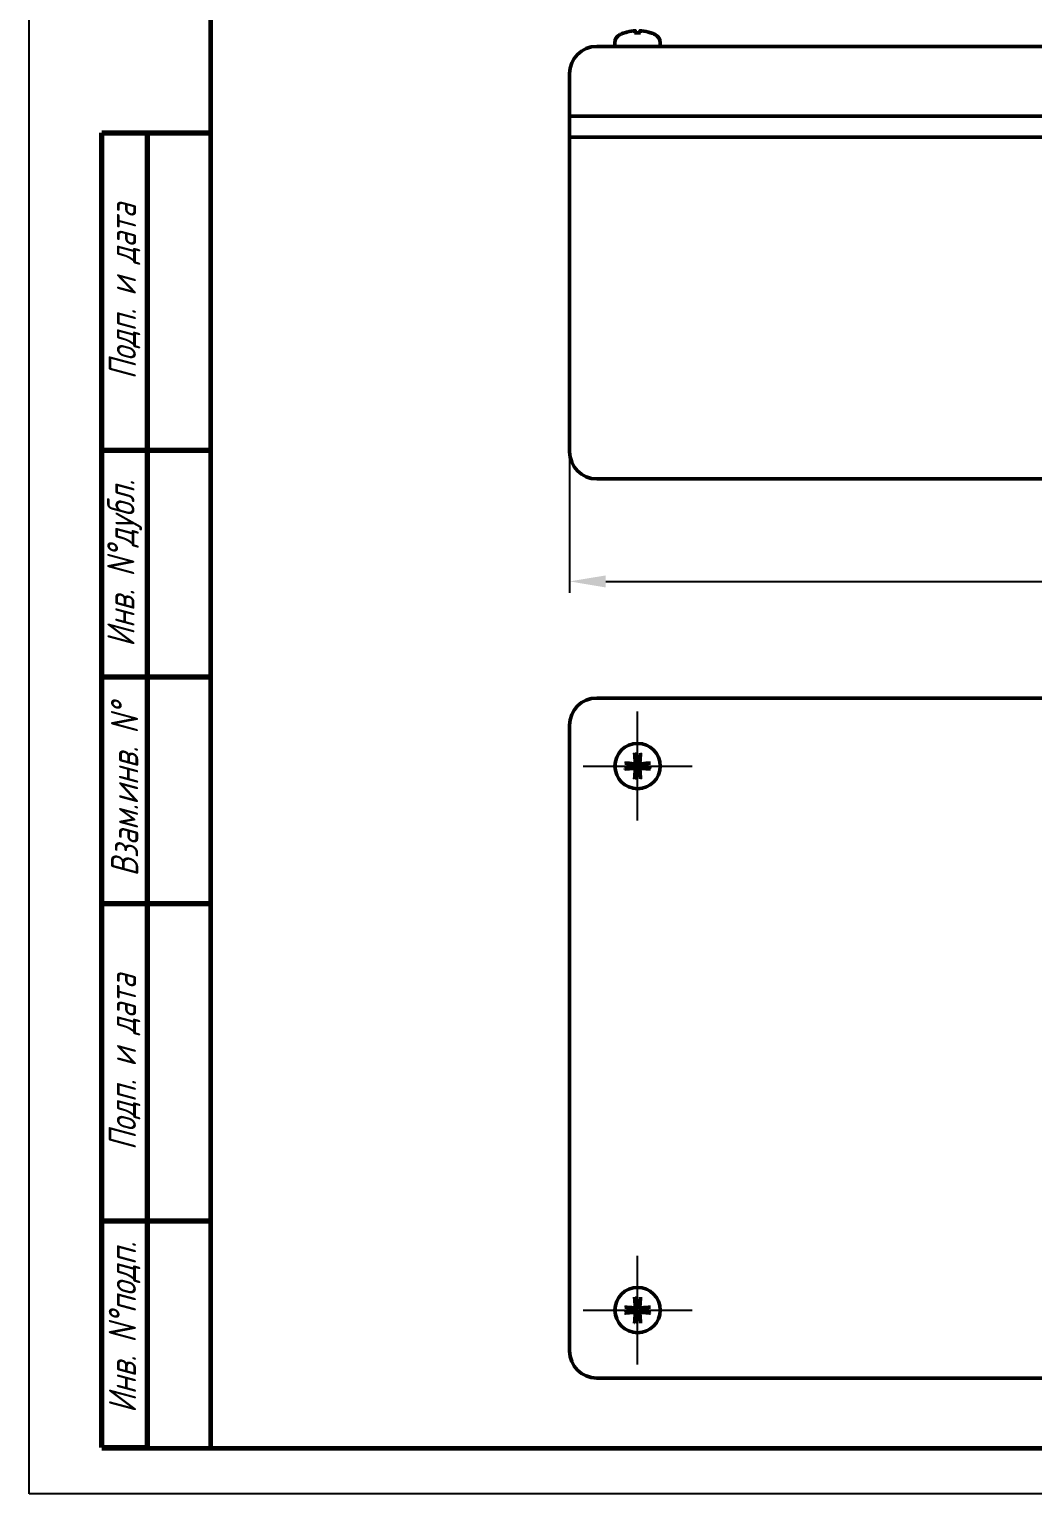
# Model space of a CAD drawing. Header units: millimetres. Extents: x 3004 to 4026, y 1209 to 1506.
# Drawn here: x 3003.8 to 3114.4, y 1208.8 to 1370.3 of the extents above; entities that cross this region are included whole.
import ezdxf

# ---------------------------------------------------------------- set-up
doc = ezdxf.new("R2010")
doc.units = ezdxf.units.MM
doc.linetypes.add('CENTER2', pattern=[28.575, 19.05, -3.175, 3.175, -3.175])
for name, color, linetype, lineweight in [('Format', 7, 'Continuous', 60), ('Tonk', 7, 'Continuous', 25), ('Видимый контур (ГОСТ)', 7, 'Continuous', 50)]:
    doc.layers.add(name, color=color, linetype=linetype, lineweight=lineweight)
doc.layers.add('KONTUR', color=7, linetype='Continuous')
doc.styles.get("Standard").update_dxf_attribs({"font": '', "width": 0.8, "oblique": 15})
doc.styles.get('Standard').set_extended_font_data('GOST type B')
doc.dimstyles.new('ISO-25', dxfattribs={"dimtxt": 2.5, "dimasz": 2.5, "dimexe": 1.25, "dimexo": 0.625, "dimtad": 1, "dimtxsty": 'Standard', "dimcen": 2.5, "dimadec": 0, "dimazin": 0, "dimtfac": 1, "dimtmove": 0, "dimatfit": 3, "dimfxl": 1, "dimarcsym": 0})

# ---------------------------------------------------------------- blocks, each defined once
blk = doc.blocks.new('*D21')
at = {"layer": 'Tonk', "color": 0, "lineweight": -2, "transparency": 16777216}
for p, q in [((3063.39, 1323.07), (3063.39, 1308.14)), ((3198.39, 1323.07), (3198.39, 1308.14)), ((3067.39, 1309.39), (3194.39, 1309.39))]:
    blk.add_line(p, q, dxfattribs=at)
at = {"layer": 'Tonk', "color": 0, "transparency": 16777216}
for points in [[(3067.39, 1310.05), (3067.39, 1308.72), (3063.39, 1309.39)], [(3194.39, 1310.05), (3194.39, 1308.72), (3198.39, 1309.39)]]:
    blk.add_solid(points, dxfattribs=at)
at = {"layer": 'Tonk', "color": 0, "transparency": 16777216, "insert": (3130.89, 1312.52), "char_height": 2.5, "attachment_point": 5}
blk.add_mtext('{\\H2x;135*}', dxfattribs=at)
blk = doc.blocks.new('*U26')
at = {"layer": 'Tonk', "color": 0, "linetype": 'CENTER2', "transparency": 16777216}
for p, q in [((0, 0.5), (0, 6)), ((-6, 0), (-0.5, 0)), ((0.5, 0), (6, 0)), ((0, -6), (0, -0.5))]:
    blk.add_line(p, q, dxfattribs=at)
at = {"layer": 'Tonk', "color": 0, "linetype": 'Continuous', "transparency": 16777216}
for p, q in [((-0.25, 0), (0.25, 0)), ((0, -0.25), (0, 0.25))]:
    blk.add_line(p, q, dxfattribs=at)
blk = doc.blocks.new('*U27')
at = {"layer": 'Tonk', "color": 0, "linetype": 'CENTER2', "transparency": 16777216}
for p, q in [((0, 0.5), (0, 6)), ((-6, 0), (-0.5, 0)), ((0.5, 0), (6, 0)), ((0, -6), (0, -0.5))]:
    blk.add_line(p, q, dxfattribs=at)
at = {"layer": 'Tonk', "color": 0, "linetype": 'Continuous', "transparency": 16777216}
for p, q in [((-0.25, 0), (0.25, 0)), ((0, -0.25), (0, 0.25))]:
    blk.add_line(p, q, dxfattribs=at)

msp = doc.modelspace()

# ---------------------------------------------------------------- linework, layer by layer
at = {"layer": 'Format'}
for p, q in [((3023.849, 1253.782), (3023.849, 1500.782)), ((3023.849, 1213.782), (3023.849, 1253.782)), ((3016.849, 1213.863), (3011.849, 1213.863)), ((3418.849, 1213.782), (3011.849, 1213.782))]:
    msp.add_line(p, q, dxfattribs=at)
at = {"layer": 'Format', "lineweight": 70}
for p, q in [((3011.849, 1213.863), (3011.849, 1358.863)), ((3011.849, 1358.863), (3016.849, 1358.863)), ((3016.849, 1358.863), (3016.849, 1213.863)), ((3016.849, 1358.863), (3023.849, 1358.863)), ((3011.849, 1323.863), (3023.849, 1323.863)), ((3011.849, 1298.863), (3023.849, 1298.863)), ((3011.849, 1273.863), (3023.849, 1273.863)), ((3011.849, 1238.863), (3023.849, 1238.863))]:
    msp.add_line(p, q, dxfattribs=at)
at = {"layer": 'KONTUR'}
for p, q in [((3003.849, 1208.782), (3003.849, 1505.782)), ((3423.849, 1208.782), (3003.849, 1208.782))]:
    msp.add_line(p, q, dxfattribs=at)
at = {"layer": 'Видимый контур (ГОСТ)'}
for p, q in [((3069.491, 1369.897), (3069.476, 1369.897)), ((3071.218, 1369.897), (3070.566, 1369.897)), ((3070.634, 1370.112), (3070.652, 1369.897)), ((3071.15, 1370.112), (3071.132, 1369.897)), ((3072.308, 1369.897), (3072.294, 1369.897)), ((3066.392, 1368.39), (3130.892, 1368.39)), ((3068.392, 1368.79), (3068.392, 1368.39)), ((3073.392, 1368.79), (3073.392, 1368.39)), ((3063.392, 1358.39), (3063.392, 1365.39)), ((3066.392, 1360.69), (3063.392, 1360.69)), ((3063.392, 1323.69), (3063.392, 1360.69)), ((3066.392, 1360.69), (3130.892, 1360.69)), ((3063.392, 1358.39), (3066.392, 1358.39)), ((3130.892, 1358.39), (3066.392, 1358.39)), ((3130.892, 1320.69), (3066.392, 1320.69)), ((3066.392, 1296.529), (3133.893, 1296.529)), ((3063.392, 1224.529), (3063.392, 1293.529)), ((3195.392, 1221.529), (3066.392, 1221.529))]:
    msp.add_line(p, q, dxfattribs=at)
for centre in [(3070.892, 1289.029), (3070.892, 1229.029)]:
    msp.add_circle(centre, 2.5, dxfattribs=at)
for centre, radius, start, end in [((3069.392, 1368.79), 1, 116.26077, 179.99), ((3070.892, 1365.75), 4.39, 109.45641, 116.26077), ((3069.476, 1369.757), 0.14, 90, 109.45641), ((3072.308, 1369.757), 0.14, 70.54359, 90), ((3070.892, 1365.75), 4.39, 63.73923, 70.54359), ((3072.392, 1368.79), 1, 0.01, 63.73923), ((3066.392, 1365.39), 3, 90, 180), ((3066.392, 1323.69), 3, 180, 270), ((3066.392, 1293.529), 3, 90, 180), ((3070.892, 1289.029), 0.935, 166.76803, 193.23197), ((3070.892, 1289.029), 0.935, 76.76803, 103.23197), ((3070.892, 1289.029), 0.935, 346.76803, 13.23197), ((3070.892, 1289.029), 0.935, 256.76803, 283.23197), ((3070.892, 1229.029), 0.935, 166.76803, 193.23197), ((3070.892, 1229.029), 0.935, 76.76803, 103.23197), ((3070.892, 1229.029), 0.935, 346.76803, 13.23197), ((3070.892, 1229.029), 0.935, 256.76803, 283.23197), ((3066.392, 1224.529), 3, 180, 270)]:
    msp.add_arc(centre, radius, start, end, dxfattribs=at)
for centre, major_axis, ratio, start_param, end_param in [((3070.877, 1365.764), (3.046, 3.157), 0.9920917, 0.8679292, 1.1001315), ((3071.053, 1365.764), (-0.384, 4.37), 0.0903208, 0.096395, 0.3285973), ((3070.731, 1365.764), (0.384, 4.37), 0.0903208, 5.954588, 6.1867903), ((3070.907, 1365.764), (3.046, -3.157), 0.9920917, 2.0414611, 2.2736634), ((3071.053, 1289.044), (0.398, -4.369), 0.0871557, 4.3758571, 4.6080594), ((3070.731, 1289.044), (0.398, 4.369), 0.0871557, 4.8167185, 5.0489208), ((3070.877, 1288.868), (-4.369, 0.398), 0.0871557, 4.8167185, 5.0489208), ((3070.877, 1289.19), (4.369, 0.398), 0.0871557, 4.3758571, 4.6080594), ((3070.907, 1288.868), (-4.369, -0.398), 0.0871557, 4.3758571, 4.6080594), ((3070.907, 1289.19), (4.369, -0.398), 0.0871557, 4.8167185, 5.0489208), ((3071.053, 1289.015), (-0.398, -4.369), 0.0871557, 4.8167185, 5.0489208), ((3070.731, 1289.015), (-0.398, 4.369), 0.0871557, 4.3758571, 4.6080594), ((3070.877, 1228.868), (-4.369, 0.398), 0.0871557, 4.8167185, 5.0489208), ((3071.053, 1229.044), (0.398, -4.369), 0.0871557, 4.3758571, 4.6080594), ((3070.731, 1229.044), (0.398, 4.369), 0.0871557, 4.8167185, 5.0489208), ((3070.907, 1228.868), (-4.369, -0.398), 0.0871557, 4.3758571, 4.6080594), ((3070.877, 1229.19), (4.369, 0.398), 0.0871557, 4.3758571, 4.6080594), ((3071.053, 1229.015), (-0.398, -4.369), 0.0871557, 4.8167185, 5.0489208), ((3070.731, 1229.015), (-0.398, 4.369), 0.0871557, 4.3758571, 4.6080594), ((3070.907, 1229.19), (4.369, -0.398), 0.0871557, 4.8167185, 5.0489208)]:
    msp.add_ellipse(centre, major_axis=major_axis, ratio=ratio, start_param=start_param, end_param=end_param, dxfattribs=at)
for points, knots in [([(3070.457, 1370.111), (3070.477, 1370.113), (3070.499, 1370.115), (3070.54, 1370.118), (3070.559, 1370.118), (3070.591, 1370.119), (3070.605, 1370.119), (3070.625, 1370.117), (3070.631, 1370.115), (3070.634, 1370.113), (3070.634, 1370.112), (3070.633, 1370.111)], [0, 0, 0, 0, 0.006108578, 0.006108578, 0.012217156, 0.012217156, 0.018309373, 0.018309373, 0.02440159, 0.02440159, 0.027283129, 0.027283129, 0.027283129, 0.027283129]), ([(3071.151, 1370.111), (3071.149, 1370.113), (3071.152, 1370.115), (3071.165, 1370.118), (3071.175, 1370.118), (3071.201, 1370.119), (3071.218, 1370.119), (3071.257, 1370.117), (3071.278, 1370.115), (3071.307, 1370.113), (3071.317, 1370.112), (3071.327, 1370.111)], [0, 0, 0, 0, 0.006108578, 0.006108578, 0.012217156, 0.012217156, 0.018309373, 0.018309373, 0.02440159, 0.02440159, 0.027283129, 0.027283129, 0.027283129, 0.027283129]), ([(3070.584, 1290.282), (3070.582, 1290.289), (3070.58, 1290.298), (3070.577, 1290.32), (3070.574, 1290.337), (3070.57, 1290.369), (3070.568, 1290.389), (3070.565, 1290.422), (3070.563, 1290.439), (3070.562, 1290.454)], [0.047865902, 0.047865902, 0.047865902, 0.047865902, 0.052083374, 0.052083374, 0.057278758, 0.057278758, 0.062523812, 0.062523812, 0.067030885, 0.067030885, 0.067030885, 0.067030885]), ([(3071.222, 1290.454), (3071.221, 1290.439), (3071.219, 1290.422), (3071.216, 1290.389), (3071.214, 1290.369), (3071.21, 1290.337), (3071.208, 1290.32), (3071.204, 1290.298), (3071.202, 1290.289), (3071.2, 1290.282)], [0.016435522, 0.016435522, 0.016435522, 0.016435522, 0.020942595, 0.020942595, 0.02618765, 0.02618765, 0.031383033, 0.031383033, 0.035600505, 0.035600505, 0.035600505, 0.035600505]), ([(3069.467, 1289.359), (3069.482, 1289.358), (3069.5, 1289.357), (3069.532, 1289.354), (3069.552, 1289.351), (3069.584, 1289.347), (3069.601, 1289.345), (3069.623, 1289.341), (3069.632, 1289.339), (3069.639, 1289.337)], [0.016435522, 0.016435522, 0.016435522, 0.016435522, 0.020942595, 0.020942595, 0.02618765, 0.02618765, 0.031383033, 0.031383033, 0.035600505, 0.035600505, 0.035600505, 0.035600505]), ([(3069.639, 1288.721), (3069.632, 1288.72), (3069.623, 1288.718), (3069.601, 1288.714), (3069.584, 1288.711), (3069.552, 1288.707), (3069.532, 1288.705), (3069.5, 1288.702), (3069.482, 1288.701), (3069.467, 1288.7)], [0.047865902, 0.047865902, 0.047865902, 0.047865902, 0.052083374, 0.052083374, 0.057278758, 0.057278758, 0.062523812, 0.062523812, 0.067030885, 0.067030885, 0.067030885, 0.067030885]), ([(3070.742, 1289.474), (3070.747, 1289.44), (3070.745, 1289.404), (3070.731, 1289.351), (3070.723, 1289.329), (3070.7, 1289.288), (3070.685, 1289.269), (3070.653, 1289.236), (3070.633, 1289.222), (3070.592, 1289.199), (3070.57, 1289.19), (3070.518, 1289.177), (3070.481, 1289.174), (3070.447, 1289.179)], [0.115705503, 0.115705503, 0.115705503, 0.115705503, 0.126574595, 0.126574595, 0.133368805, 0.133368805, 0.140163015, 0.140163015, 0.146957224, 0.146957224, 0.153751434, 0.153751434, 0.164620526, 0.164620526, 0.164620526, 0.164620526]), ([(3070.447, 1288.879), (3070.481, 1288.884), (3070.518, 1288.882), (3070.57, 1288.868), (3070.592, 1288.86), (3070.633, 1288.837), (3070.653, 1288.822), (3070.685, 1288.79), (3070.7, 1288.77), (3070.723, 1288.729), (3070.731, 1288.708), (3070.745, 1288.655), (3070.747, 1288.618), (3070.742, 1288.584)], [0.115705503, 0.115705503, 0.115705503, 0.115705503, 0.126574595, 0.126574595, 0.133368805, 0.133368805, 0.140163015, 0.140163015, 0.146957224, 0.146957224, 0.153751434, 0.153751434, 0.164620526, 0.164620526, 0.164620526, 0.164620526]), ([(3070.633, 1289.464), (3070.635, 1289.444), (3070.633, 1289.422), (3070.62, 1289.381), (3070.609, 1289.362), (3070.583, 1289.331), (3070.566, 1289.317), (3070.528, 1289.296), (3070.506, 1289.29), (3070.477, 1289.287), (3070.467, 1289.287), (3070.457, 1289.288)], [0, 0, 0, 0, 0.006108578, 0.006108578, 0.012217156, 0.012217156, 0.018309373, 0.018309373, 0.02440159, 0.02440159, 0.027283129, 0.027283129, 0.027283129, 0.027283129]), ([(3070.457, 1288.77), (3070.477, 1288.772), (3070.499, 1288.77), (3070.54, 1288.757), (3070.559, 1288.746), (3070.591, 1288.72), (3070.605, 1288.703), (3070.625, 1288.665), (3070.631, 1288.644), (3070.634, 1288.614), (3070.634, 1288.604), (3070.633, 1288.594)], [0, 0, 0, 0, 0.006108578, 0.006108578, 0.012217156, 0.012217156, 0.018309373, 0.018309373, 0.02440159, 0.02440159, 0.027283129, 0.027283129, 0.027283129, 0.027283129]), ([(3071.337, 1289.179), (3071.303, 1289.174), (3071.266, 1289.177), (3071.214, 1289.19), (3071.192, 1289.199), (3071.151, 1289.222), (3071.131, 1289.236), (3071.099, 1289.269), (3071.085, 1289.288), (3071.062, 1289.329), (3071.053, 1289.351), (3071.04, 1289.404), (3071.037, 1289.44), (3071.042, 1289.474)], [0.115705503, 0.115705503, 0.115705503, 0.115705503, 0.126574595, 0.126574595, 0.133368805, 0.133368805, 0.140163015, 0.140163015, 0.146957224, 0.146957224, 0.153751434, 0.153751434, 0.164620526, 0.164620526, 0.164620526, 0.164620526]), ([(3071.042, 1288.584), (3071.037, 1288.618), (3071.04, 1288.655), (3071.053, 1288.708), (3071.062, 1288.729), (3071.085, 1288.77), (3071.099, 1288.79), (3071.131, 1288.822), (3071.151, 1288.837), (3071.192, 1288.86), (3071.214, 1288.868), (3071.266, 1288.882), (3071.303, 1288.884), (3071.337, 1288.879)], [0.115705503, 0.115705503, 0.115705503, 0.115705503, 0.126574595, 0.126574595, 0.133368805, 0.133368805, 0.140163015, 0.140163015, 0.146957224, 0.146957224, 0.153751434, 0.153751434, 0.164620526, 0.164620526, 0.164620526, 0.164620526]), ([(3071.151, 1288.594), (3071.149, 1288.614), (3071.152, 1288.636), (3071.165, 1288.677), (3071.175, 1288.697), (3071.201, 1288.728), (3071.218, 1288.742), (3071.257, 1288.762), (3071.278, 1288.768), (3071.307, 1288.771), (3071.317, 1288.771), (3071.327, 1288.77)], [0, 0, 0, 0, 0.006108578, 0.006108578, 0.012217156, 0.012217156, 0.018309373, 0.018309373, 0.02440159, 0.02440159, 0.027283129, 0.027283129, 0.027283129, 0.027283129]), ([(3071.327, 1289.288), (3071.307, 1289.286), (3071.285, 1289.289), (3071.244, 1289.302), (3071.225, 1289.313), (3071.194, 1289.339), (3071.179, 1289.356), (3071.159, 1289.394), (3071.153, 1289.415), (3071.15, 1289.444), (3071.15, 1289.454), (3071.151, 1289.464)], [0, 0, 0, 0, 0.006108578, 0.006108578, 0.012217156, 0.012217156, 0.018309373, 0.018309373, 0.02440159, 0.02440159, 0.027283129, 0.027283129, 0.027283129, 0.027283129]), ([(3072.145, 1289.337), (3072.152, 1289.339), (3072.161, 1289.341), (3072.183, 1289.345), (3072.2, 1289.347), (3072.232, 1289.351), (3072.252, 1289.354), (3072.285, 1289.357), (3072.302, 1289.358), (3072.317, 1289.359)], [0.047865902, 0.047865902, 0.047865902, 0.047865902, 0.052083374, 0.052083374, 0.057278758, 0.057278758, 0.062523812, 0.062523812, 0.067030885, 0.067030885, 0.067030885, 0.067030885]), ([(3072.317, 1288.7), (3072.302, 1288.701), (3072.285, 1288.702), (3072.252, 1288.705), (3072.232, 1288.707), (3072.2, 1288.711), (3072.183, 1288.714), (3072.161, 1288.718), (3072.152, 1288.72), (3072.145, 1288.721)], [0.016435522, 0.016435522, 0.016435522, 0.016435522, 0.020942595, 0.020942595, 0.02618765, 0.02618765, 0.031383033, 0.031383033, 0.035600505, 0.035600505, 0.035600505, 0.035600505]), ([(3070.562, 1287.605), (3070.563, 1287.619), (3070.565, 1287.637), (3070.568, 1287.669), (3070.57, 1287.689), (3070.574, 1287.721), (3070.577, 1287.738), (3070.58, 1287.76), (3070.582, 1287.77), (3070.584, 1287.776)], [0.016435522, 0.016435522, 0.016435522, 0.016435522, 0.020942595, 0.020942595, 0.02618765, 0.02618765, 0.031383033, 0.031383033, 0.035600505, 0.035600505, 0.035600505, 0.035600505]), ([(3071.2, 1287.776), (3071.202, 1287.77), (3071.204, 1287.76), (3071.208, 1287.738), (3071.21, 1287.721), (3071.214, 1287.689), (3071.216, 1287.669), (3071.219, 1287.637), (3071.221, 1287.619), (3071.222, 1287.605)], [0.047865902, 0.047865902, 0.047865902, 0.047865902, 0.052083374, 0.052083374, 0.057278758, 0.057278758, 0.062523812, 0.062523812, 0.067030885, 0.067030885, 0.067030885, 0.067030885]), ([(3069.467, 1229.359), (3069.482, 1229.358), (3069.5, 1229.357), (3069.532, 1229.354), (3069.552, 1229.351), (3069.584, 1229.347), (3069.601, 1229.345), (3069.623, 1229.341), (3069.632, 1229.339), (3069.639, 1229.337)], [0.016435522, 0.016435522, 0.016435522, 0.016435522, 0.020942595, 0.020942595, 0.02618765, 0.02618765, 0.031383033, 0.031383033, 0.035600505, 0.035600505, 0.035600505, 0.035600505]), ([(3070.742, 1229.474), (3070.747, 1229.44), (3070.745, 1229.404), (3070.731, 1229.351), (3070.723, 1229.329), (3070.7, 1229.288), (3070.685, 1229.269), (3070.653, 1229.236), (3070.633, 1229.222), (3070.592, 1229.199), (3070.57, 1229.19), (3070.518, 1229.177), (3070.481, 1229.174), (3070.447, 1229.179)], [0.115705503, 0.115705503, 0.115705503, 0.115705503, 0.126574595, 0.126574595, 0.133368805, 0.133368805, 0.140163015, 0.140163015, 0.146957224, 0.146957224, 0.153751434, 0.153751434, 0.164620526, 0.164620526, 0.164620526, 0.164620526]), ([(3070.633, 1229.464), (3070.635, 1229.444), (3070.633, 1229.422), (3070.62, 1229.381), (3070.609, 1229.362), (3070.583, 1229.331), (3070.566, 1229.317), (3070.528, 1229.296), (3070.506, 1229.29), (3070.477, 1229.287), (3070.467, 1229.287), (3070.457, 1229.288)], [0, 0, 0, 0, 0.006108578, 0.006108578, 0.012217156, 0.012217156, 0.018309373, 0.018309373, 0.02440159, 0.02440159, 0.027283129, 0.027283129, 0.027283129, 0.027283129]), ([(3070.584, 1230.282), (3070.582, 1230.289), (3070.58, 1230.298), (3070.577, 1230.32), (3070.574, 1230.337), (3070.57, 1230.369), (3070.568, 1230.389), (3070.565, 1230.422), (3070.563, 1230.439), (3070.562, 1230.454)], [0.047865902, 0.047865902, 0.047865902, 0.047865902, 0.052083374, 0.052083374, 0.057278758, 0.057278758, 0.062523812, 0.062523812, 0.067030885, 0.067030885, 0.067030885, 0.067030885]), ([(3071.337, 1229.179), (3071.303, 1229.174), (3071.266, 1229.177), (3071.214, 1229.19), (3071.192, 1229.199), (3071.151, 1229.222), (3071.131, 1229.236), (3071.099, 1229.269), (3071.085, 1229.288), (3071.062, 1229.329), (3071.053, 1229.351), (3071.04, 1229.404), (3071.037, 1229.44), (3071.042, 1229.474)], [0.115705503, 0.115705503, 0.115705503, 0.115705503, 0.126574595, 0.126574595, 0.133368805, 0.133368805, 0.140163015, 0.140163015, 0.146957224, 0.146957224, 0.153751434, 0.153751434, 0.164620526, 0.164620526, 0.164620526, 0.164620526]), ([(3071.327, 1229.288), (3071.307, 1229.286), (3071.285, 1229.289), (3071.244, 1229.302), (3071.225, 1229.313), (3071.194, 1229.339), (3071.179, 1229.356), (3071.159, 1229.394), (3071.153, 1229.415), (3071.15, 1229.444), (3071.15, 1229.454), (3071.151, 1229.464)], [0, 0, 0, 0, 0.006108578, 0.006108578, 0.012217156, 0.012217156, 0.018309373, 0.018309373, 0.02440159, 0.02440159, 0.027283129, 0.027283129, 0.027283129, 0.027283129]), ([(3071.222, 1230.454), (3071.221, 1230.439), (3071.219, 1230.422), (3071.216, 1230.389), (3071.214, 1230.369), (3071.21, 1230.337), (3071.208, 1230.32), (3071.204, 1230.298), (3071.202, 1230.289), (3071.2, 1230.282)], [0.016435522, 0.016435522, 0.016435522, 0.016435522, 0.020942595, 0.020942595, 0.02618765, 0.02618765, 0.031383033, 0.031383033, 0.035600505, 0.035600505, 0.035600505, 0.035600505]), ([(3072.145, 1229.337), (3072.152, 1229.339), (3072.161, 1229.341), (3072.183, 1229.345), (3072.2, 1229.347), (3072.232, 1229.351), (3072.252, 1229.354), (3072.285, 1229.357), (3072.302, 1229.358), (3072.317, 1229.359)], [0.047865902, 0.047865902, 0.047865902, 0.047865902, 0.052083374, 0.052083374, 0.057278758, 0.057278758, 0.062523812, 0.062523812, 0.067030885, 0.067030885, 0.067030885, 0.067030885]), ([(3069.639, 1228.721), (3069.632, 1228.72), (3069.623, 1228.718), (3069.601, 1228.714), (3069.584, 1228.711), (3069.552, 1228.707), (3069.532, 1228.705), (3069.5, 1228.702), (3069.482, 1228.701), (3069.467, 1228.7)], [0.047865902, 0.047865902, 0.047865902, 0.047865902, 0.052083374, 0.052083374, 0.057278758, 0.057278758, 0.062523812, 0.062523812, 0.067030885, 0.067030885, 0.067030885, 0.067030885]), ([(3070.447, 1228.879), (3070.481, 1228.884), (3070.518, 1228.882), (3070.57, 1228.868), (3070.592, 1228.86), (3070.633, 1228.837), (3070.653, 1228.822), (3070.685, 1228.79), (3070.7, 1228.77), (3070.723, 1228.729), (3070.731, 1228.708), (3070.745, 1228.655), (3070.747, 1228.618), (3070.742, 1228.584)], [0.115705503, 0.115705503, 0.115705503, 0.115705503, 0.126574595, 0.126574595, 0.133368805, 0.133368805, 0.140163015, 0.140163015, 0.146957224, 0.146957224, 0.153751434, 0.153751434, 0.164620526, 0.164620526, 0.164620526, 0.164620526]), ([(3070.457, 1228.77), (3070.477, 1228.772), (3070.499, 1228.77), (3070.54, 1228.757), (3070.559, 1228.746), (3070.591, 1228.72), (3070.605, 1228.703), (3070.625, 1228.665), (3070.631, 1228.644), (3070.634, 1228.614), (3070.634, 1228.604), (3070.633, 1228.594)], [0, 0, 0, 0, 0.006108578, 0.006108578, 0.012217156, 0.012217156, 0.018309373, 0.018309373, 0.02440159, 0.02440159, 0.027283129, 0.027283129, 0.027283129, 0.027283129]), ([(3070.562, 1227.605), (3070.563, 1227.619), (3070.565, 1227.637), (3070.568, 1227.669), (3070.57, 1227.689), (3070.574, 1227.721), (3070.577, 1227.738), (3070.58, 1227.76), (3070.582, 1227.77), (3070.584, 1227.776)], [0.016435522, 0.016435522, 0.016435522, 0.016435522, 0.020942595, 0.020942595, 0.02618765, 0.02618765, 0.031383033, 0.031383033, 0.035600505, 0.035600505, 0.035600505, 0.035600505]), ([(3071.042, 1228.584), (3071.037, 1228.618), (3071.04, 1228.655), (3071.053, 1228.708), (3071.062, 1228.729), (3071.085, 1228.77), (3071.099, 1228.79), (3071.131, 1228.822), (3071.151, 1228.837), (3071.192, 1228.86), (3071.214, 1228.868), (3071.266, 1228.882), (3071.303, 1228.884), (3071.337, 1228.879)], [0.115705503, 0.115705503, 0.115705503, 0.115705503, 0.126574595, 0.126574595, 0.133368805, 0.133368805, 0.140163015, 0.140163015, 0.146957224, 0.146957224, 0.153751434, 0.153751434, 0.164620526, 0.164620526, 0.164620526, 0.164620526]), ([(3071.151, 1228.594), (3071.149, 1228.614), (3071.152, 1228.636), (3071.165, 1228.677), (3071.175, 1228.697), (3071.201, 1228.728), (3071.218, 1228.742), (3071.257, 1228.762), (3071.278, 1228.768), (3071.307, 1228.771), (3071.317, 1228.771), (3071.327, 1228.77)], [0, 0, 0, 0, 0.006108578, 0.006108578, 0.012217156, 0.012217156, 0.018309373, 0.018309373, 0.02440159, 0.02440159, 0.027283129, 0.027283129, 0.027283129, 0.027283129]), ([(3071.2, 1227.776), (3071.202, 1227.77), (3071.204, 1227.76), (3071.208, 1227.738), (3071.21, 1227.721), (3071.214, 1227.689), (3071.216, 1227.669), (3071.219, 1227.637), (3071.221, 1227.619), (3071.222, 1227.605)], [0.047865902, 0.047865902, 0.047865902, 0.047865902, 0.052083374, 0.052083374, 0.057278758, 0.057278758, 0.062523812, 0.062523812, 0.067030885, 0.067030885, 0.067030885, 0.067030885]), ([(3072.317, 1228.7), (3072.302, 1228.701), (3072.285, 1228.702), (3072.252, 1228.705), (3072.232, 1228.707), (3072.2, 1228.711), (3072.183, 1228.714), (3072.161, 1228.718), (3072.152, 1228.72), (3072.145, 1228.721)], [0.016435522, 0.016435522, 0.016435522, 0.016435522, 0.020942595, 0.020942595, 0.02618765, 0.02618765, 0.031383033, 0.031383033, 0.035600505, 0.035600505, 0.035600505, 0.035600505])]:
    msp.add_open_spline(points, degree=3, knots=knots, dxfattribs=at)
for points in [[(3070.562, 1369.889), (3070.563, 1369.894), (3070.565, 1369.897), (3070.566, 1369.897)], [(3071.218, 1369.897), (3071.219, 1369.897), (3071.221, 1369.894), (3071.222, 1369.889)]]:
    msp.add_open_spline(points, degree=3, dxfattribs=at)
for points, weights in [([(3069.982, 1289.243), (3069.838, 1289.283), (3069.639, 1289.337)], [1, 1.01453007921, 1.00329461395]), ([(3069.639, 1288.721), (3069.838, 1288.776), (3069.982, 1288.815)], [1.00329461415, 1.01453008013, 1]), ([(3070.447, 1289.179), (3070.292, 1289.2), (3069.982, 1289.243)], [1.84165152543, 1.44094764175, 1]), ([(3069.982, 1288.815), (3070.292, 1288.858), (3070.447, 1288.879)], [1, 1.44094764175, 1.84165152544]), ([(3070.584, 1290.282), (3070.639, 1290.084), (3070.678, 1289.939)], [1.0032946132, 1.01453007571, 1]), ([(3070.678, 1289.939), (3070.721, 1289.629), (3070.742, 1289.474)], [1, 1.44094764175, 1.84165152544]), ([(3071.042, 1289.474), (3071.063, 1289.629), (3071.106, 1289.939)], [1.84165152543, 1.44094764175, 1]), ([(3071.106, 1289.939), (3071.146, 1290.084), (3071.2, 1290.282)], [1, 1.0145300757, 1.00329461319]), ([(3071.802, 1289.243), (3071.492, 1289.2), (3071.337, 1289.179)], [1, 1.44094764175, 1.84165152544]), ([(3071.337, 1288.879), (3071.492, 1288.858), (3071.802, 1288.815)], [1.84165152543, 1.44094764175, 1]), ([(3072.145, 1289.337), (3071.946, 1289.283), (3071.802, 1289.243)], [1.00329461416, 1.01453008019, 1]), ([(3071.802, 1288.815), (3071.946, 1288.776), (3072.145, 1288.721)], [1, 1.01453008088, 1.00329461431]), ([(3070.678, 1288.119), (3070.639, 1287.975), (3070.584, 1287.776)], [1, 1.0145300757, 1.00329461319]), ([(3070.742, 1288.584), (3070.721, 1288.429), (3070.678, 1288.119)], [1.84165152543, 1.44094764175, 1]), ([(3071.106, 1288.119), (3071.063, 1288.429), (3071.042, 1288.584)], [1, 1.44094764175, 1.84165152544]), ([(3071.2, 1287.776), (3071.146, 1287.975), (3071.106, 1288.119)], [1.0032946132, 1.01453007571, 1]), ([(3069.982, 1229.243), (3069.838, 1229.283), (3069.639, 1229.337)], [1, 1.01453007921, 1.00329461395]), ([(3070.447, 1229.179), (3070.292, 1229.2), (3069.982, 1229.243)], [1.84165152543, 1.44094764175, 1]), ([(3070.584, 1230.282), (3070.639, 1230.084), (3070.678, 1229.939)], [1.0032946132, 1.01453007571, 1]), ([(3070.678, 1229.939), (3070.721, 1229.629), (3070.742, 1229.474)], [1, 1.44094764175, 1.84165152544]), ([(3071.042, 1229.474), (3071.063, 1229.629), (3071.106, 1229.939)], [1.84165152543, 1.44094764175, 1]), ([(3071.106, 1229.939), (3071.146, 1230.084), (3071.2, 1230.282)], [1, 1.0145300757, 1.00329461319]), ([(3071.802, 1229.243), (3071.492, 1229.2), (3071.337, 1229.179)], [1, 1.44094764175, 1.84165152544]), ([(3072.145, 1229.337), (3071.946, 1229.283), (3071.802, 1229.243)], [1.00329461416, 1.01453008019, 1]), ([(3069.639, 1228.721), (3069.838, 1228.776), (3069.982, 1228.815)], [1.00329461415, 1.01453008013, 1]), ([(3069.982, 1228.815), (3070.292, 1228.858), (3070.447, 1228.879)], [1, 1.44094764175, 1.84165152544]), ([(3070.678, 1228.119), (3070.639, 1227.975), (3070.584, 1227.776)], [1, 1.0145300757, 1.00329461319]), ([(3070.742, 1228.584), (3070.721, 1228.429), (3070.678, 1228.119)], [1.84165152543, 1.44094764175, 1]), ([(3071.106, 1228.119), (3071.063, 1228.429), (3071.042, 1228.584)], [1, 1.44094764175, 1.84165152544]), ([(3071.2, 1227.776), (3071.146, 1227.975), (3071.106, 1228.119)], [1.0032946132, 1.01453007571, 1]), ([(3071.337, 1228.879), (3071.492, 1228.858), (3071.802, 1228.815)], [1.84165152543, 1.44094764175, 1]), ([(3071.802, 1228.815), (3071.946, 1228.776), (3072.145, 1228.721)], [1, 1.01453008088, 1.00329461431])]:
    msp.add_rational_spline(points, weights, degree=2, dxfattribs=at)

# ---------------------------------------------------------------- block references
at = {"layer": 'Tonk', "linetype": 'CENTER2'}
for name, p in [('*U26', (3070.892, 1289.029)), ('*U27', (3070.892, 1229.029))]:
    msp.add_blockref(name, p, dxfattribs=at)

# ---------------------------------------------------------------- texts
at = {"char_height": 3, "attachment_point": 5, "rotation": 90}
for s, insert, width in [('Подп. и дата', (3014.349, 1341.363), 35), ('{\\fISOCPEUR|b0|i0|c204|p34;Инв}. N°{\\fISOCPEUR|b0|i0|c204|p34;дубл}.', (3014.349, 1311.363), 25), ('{\\fISOCPEUR|b0|i0|c204|p34;Взам}.{\\fISOCPEUR|b0|i0|c204|p34;инв}. N°', (3014.349, 1286.363), 27.3602), ('Подп. и дата', (3014.349, 1256.363), 35), ('{\\fISOCPEUR|b0|i0|c204|p34;Инв}. N°{\\fISOCPEUR|b0|i0|c204|p34;подп}.', (3014.349, 1227.11), 26.6565)]:
    msp.add_mtext(s, dxfattribs=dict(at, insert=insert, width=width))

# ---------------------------------------------------------------- dimensions: what is measured, and where the dimension line sits
at = {"layer": 'Tonk'}
dim = msp.add_linear_dim(base=(3198.392, 1309.388), p1=(3063.392, 1323.69), p2=(3198.392, 1323.69), text='{\\H2x;<>*}', dimstyle='ISO-25', override={"dimasz": 4}, dxfattribs=at)
dim.commit()
dim.dimension.update_dxf_attribs({"geometry": '*D21', "text_midpoint": (3130.892, 1312.517)})

doc.saveas('drawing.dxf')
